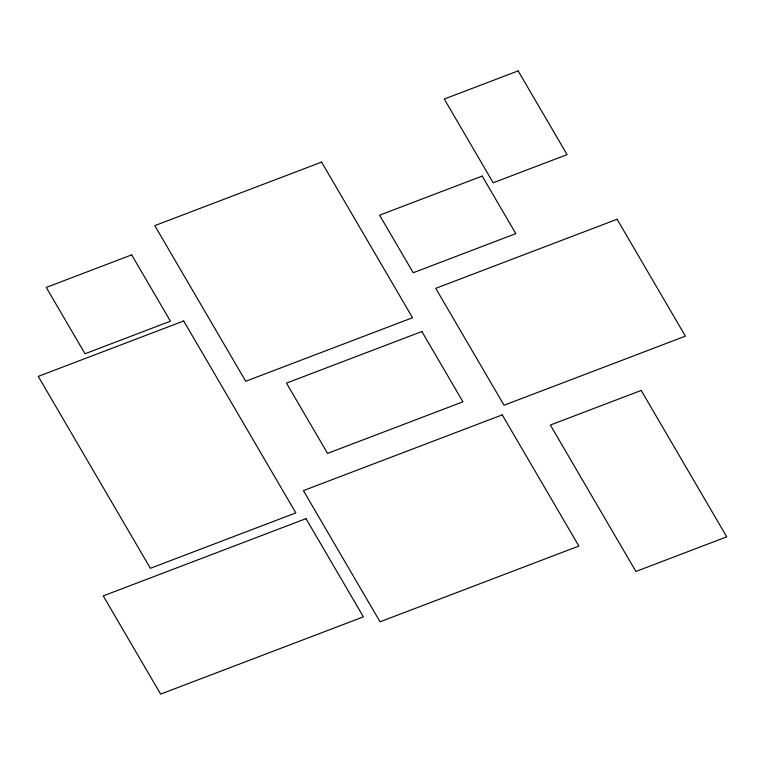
<?xml version="1.0" encoding="UTF-8"?>
<svg xmlns="http://www.w3.org/2000/svg" width="765" height="765" viewBox="0 0 765 765"><rect width="100%" height="100%" fill="white"/><g stroke="black" fill="none" stroke-linecap="round" stroke-linejoin="round"><path stroke-width="1.15" d="M518.154 70.896L444.264 99.039L493.196 182.778L567.085 154.635L518.154 70.896M321.587 162.094L154.779 225.637L245.718 381.266L412.526 317.724L321.587 162.094M131.685 254.879L46.254 287.43L85.011 353.755L170.442 321.204L131.685 254.879M482.199 176.084L379.574 215.185L413.205 272.742L515.83 233.641L482.199 176.084M183.696 320.984L38.25 376.39L150.389 568.299L295.835 512.894L183.696 320.984M617.087 219.249L435.725 288.338L504.039 405.24L685.402 336.16L617.087 219.249M421.869 331.522L286.473 383.102L327.554 453.396L462.94 401.816L421.869 331.522M502.223 414.879L303.399 490.623L380.042 621.802L578.875 546.057L502.223 414.879M641.194 390.446L550.36 425.044L635.906 571.455L726.75 536.848L641.194 390.446M306.01 518.651L103.237 595.897L160.621 694.104L363.394 616.858L306.01 518.651"/></g></svg>
